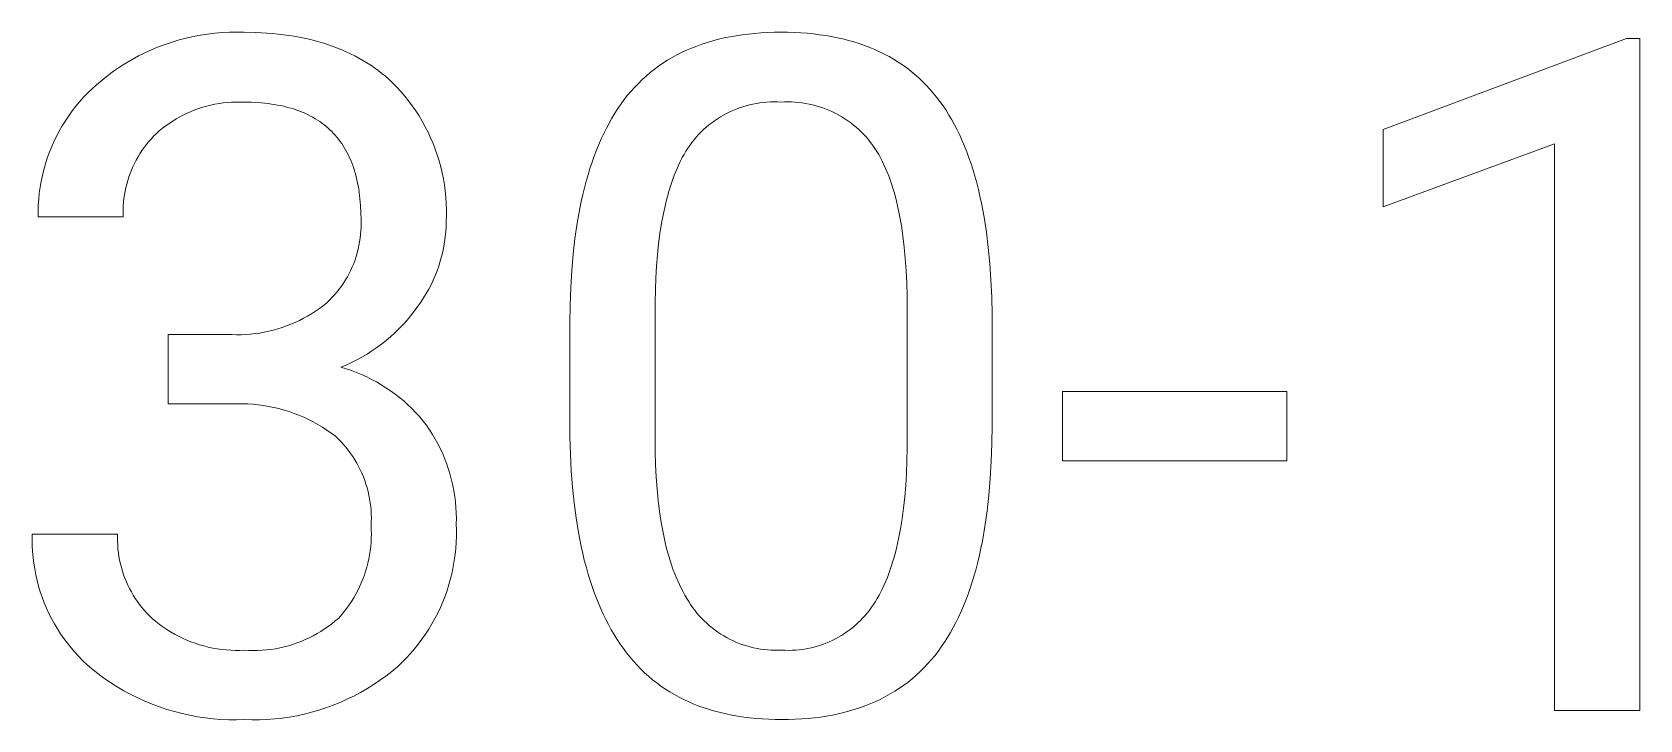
# Model space of a CAD drawing. Header units: millimetres. Extents: x -962 to 3068, y -237 to 2578.
# Drawn here: x 2142 to 2233.7, y 80.6 to 119.9 of the extents above; entities that cross this region are included whole.
import ezdxf

# ---------------------------------------------------------------- set-up
doc = ezdxf.new("R2010")
doc.units = ezdxf.units.MM
doc.header["$MEASUREMENT"] = 0
doc.layers.add('Domyślny', color=7, linetype='Continuous', true_color=0x000000)

msp = doc.modelspace()

# ---------------------------------------------------------------- linework, layer by layer
at = {"layer": 'Domyślny', "color": 18, "lineweight": 15, "true_color": 0x000000}
for p, q in [((2149.545, 119.166), (2149.939, 119.298)), ((2149.939, 119.298), (2150.338, 119.417)), ((2150.338, 119.417), (2150.74, 119.522)), ((2150.74, 119.522), (2151.146, 119.613)), ((2151.146, 119.613), (2151.555, 119.69)), ((2151.555, 119.69), (2151.966, 119.753)), ((2151.966, 119.753), (2152.379, 119.802)), ((2152.379, 119.802), (2152.793, 119.836)), ((2152.793, 119.836), (2153.209, 119.856)), ((2153.209, 119.856), (2153.625, 119.861)), ((2153.625, 119.861), (2154.04, 119.852)), ((2154.04, 119.852), (2154.708, 119.841)), ((2154.708, 119.841), (2155.035, 119.827)), ((2155.035, 119.827), (2155.357, 119.808)), ((2155.357, 119.808), (2155.675, 119.783)), ((2155.675, 119.783), (2155.988, 119.753)), ((2155.988, 119.753), (2156.296, 119.717)), ((2156.296, 119.717), (2156.6, 119.675)), ((2156.6, 119.675), (2156.899, 119.628)), ((2156.899, 119.628), (2157.193, 119.576)), ((2157.193, 119.576), (2157.483, 119.518)), ((2157.483, 119.518), (2157.768, 119.454)), ((2157.768, 119.454), (2158.049, 119.384)), ((2158.049, 119.384), (2158.325, 119.309)), ((2158.325, 119.309), (2158.597, 119.229)), ((2180.182, 119.179), (2180.489, 119.279)), ((2180.489, 119.279), (2180.804, 119.372)), ((2180.804, 119.372), (2181.124, 119.456)), ((2181.124, 119.456), (2181.451, 119.532)), ((2181.451, 119.532), (2181.785, 119.6)), ((2181.785, 119.6), (2182.124, 119.66)), ((2182.124, 119.66), (2182.471, 119.712)), ((2182.471, 119.712), (2182.824, 119.756)), ((2182.824, 119.756), (2183.183, 119.792)), ((2183.183, 119.792), (2183.549, 119.82)), ((2183.549, 119.82), (2183.922, 119.84)), ((2183.922, 119.84), (2184.301, 119.852)), ((2184.301, 119.852), (2184.686, 119.856)), ((2184.686, 119.856), (2185.069, 119.852)), ((2185.069, 119.852), (2185.446, 119.841)), ((2185.446, 119.841), (2185.816, 119.822)), ((2185.816, 119.822), (2186.179, 119.795)), ((2186.179, 119.795), (2186.536, 119.76)), ((2186.536, 119.76), (2186.887, 119.718)), ((2186.887, 119.718), (2187.231, 119.667)), ((2187.231, 119.667), (2187.568, 119.61)), ((2187.568, 119.61), (2187.9, 119.544)), ((2187.9, 119.544), (2188.224, 119.471)), ((2188.224, 119.471), (2188.542, 119.39)), ((2188.542, 119.39), (2188.854, 119.301)), ((2188.854, 119.301), (2189.16, 119.205)), ((2219.047, 114.3), (2232.937, 119.507)), ((2232.937, 119.507), (2233.702, 119.507)), ((2233.702, 119.507), (2233.702, 81.165)), ((2147.656, 118.303), (2148.021, 118.502)), ((2148.021, 118.502), (2148.393, 118.687)), ((2148.393, 118.687), (2148.772, 118.86)), ((2148.772, 118.86), (2149.156, 119.02)), ((2149.156, 119.02), (2149.545, 119.166)), ((2158.597, 119.229), (2158.863, 119.143)), ((2158.863, 119.143), (2159.126, 119.051)), ((2159.126, 119.051), (2159.383, 118.953)), ((2159.383, 118.953), (2159.636, 118.85)), ((2159.636, 118.85), (2159.885, 118.742)), ((2159.885, 118.742), (2160.129, 118.627)), ((2160.129, 118.627), (2160.368, 118.507)), ((2160.368, 118.507), (2160.603, 118.381)), ((2160.603, 118.381), (2160.833, 118.25)), ((2178.21, 118.255), (2178.472, 118.411)), ((2178.472, 118.411), (2178.741, 118.559)), ((2178.741, 118.559), (2179.016, 118.699)), ((2179.016, 118.699), (2179.298, 118.831)), ((2179.298, 118.831), (2179.586, 118.955)), ((2179.586, 118.955), (2179.881, 119.071)), ((2179.881, 119.071), (2180.182, 119.179)), ((2189.16, 119.205), (2189.459, 119.101)), ((2189.459, 119.101), (2189.751, 118.989)), ((2189.751, 118.989), (2190.038, 118.87)), ((2190.038, 118.87), (2190.318, 118.743)), ((2190.318, 118.743), (2190.591, 118.608)), ((2190.591, 118.608), (2190.858, 118.465)), ((2190.858, 118.465), (2191.119, 118.315)), ((2146.268, 117.387), (2146.603, 117.634)), ((2146.603, 117.634), (2146.946, 117.869)), ((2146.946, 117.869), (2147.297, 118.092)), ((2147.297, 118.092), (2147.656, 118.303)), ((2160.833, 118.25), (2161.058, 118.113)), ((2161.058, 118.113), (2161.279, 117.97)), ((2161.279, 117.97), (2161.496, 117.822)), ((2161.496, 117.822), (2161.707, 117.668)), ((2161.707, 117.668), (2161.915, 117.508)), ((2161.915, 117.508), (2162.117, 117.342)), ((2176.994, 117.356), (2177.224, 117.552)), ((2177.224, 117.552), (2177.461, 117.74)), ((2177.461, 117.74), (2177.704, 117.92)), ((2177.704, 117.92), (2177.954, 118.091)), ((2177.954, 118.091), (2178.21, 118.255)), ((2191.119, 118.315), (2191.374, 118.157)), ((2191.374, 118.157), (2191.622, 117.991)), ((2191.622, 117.991), (2191.864, 117.818)), ((2191.864, 117.818), (2192.1, 117.637)), ((2192.1, 117.637), (2192.329, 117.448)), ((2192.329, 117.448), (2192.552, 117.252)), ((2145.13, 116.393), (2145.374, 116.631)), ((2145.374, 116.631), (2145.626, 116.859)), ((2145.626, 116.859), (2145.943, 117.129)), ((2145.943, 117.129), (2146.268, 117.387)), ((2162.117, 117.342), (2162.315, 117.171)), ((2162.315, 117.171), (2162.509, 116.994)), ((2162.509, 116.994), (2162.755, 116.743)), ((2162.755, 116.743), (2162.992, 116.484)), ((2176.136, 116.493), (2176.341, 116.721)), ((2176.341, 116.721), (2176.552, 116.941)), ((2176.552, 116.941), (2176.77, 117.152)), ((2176.77, 117.152), (2176.994, 117.356)), ((2192.552, 117.252), (2192.769, 117.047)), ((2192.769, 117.047), (2192.979, 116.835)), ((2192.979, 116.835), (2193.183, 116.616)), ((2193.183, 116.616), (2193.381, 116.388)), ((2144.241, 115.363), (2144.45, 115.632)), ((2144.45, 115.632), (2144.667, 115.894)), ((2144.667, 115.894), (2144.894, 116.147)), ((2144.894, 116.147), (2145.13, 116.393)), ((2151.925, 115.643), (2151.696, 115.578)), ((2152.155, 115.7), (2151.925, 115.643)), ((2152.387, 115.749), (2152.155, 115.7)), ((2152.621, 115.79), (2152.387, 115.749)), ((2152.856, 115.823), (2152.621, 115.79)), ((2153.092, 115.848), (2152.856, 115.823)), ((2153.329, 115.864), (2153.092, 115.848)), ((2153.566, 115.873), (2153.329, 115.864)), ((2153.803, 115.874), (2153.566, 115.873)), ((2154.04, 115.866), (2153.803, 115.874)), ((2154.452, 115.86), (2154.04, 115.866)), ((2154.85, 115.84), (2154.452, 115.86)), ((2155.044, 115.826), (2154.85, 115.84)), ((2155.235, 115.808), (2155.044, 115.826)), ((2155.422, 115.786), (2155.235, 115.808)), ((2155.607, 115.762), (2155.422, 115.786)), ((2155.788, 115.734), (2155.607, 115.762)), ((2155.966, 115.703), (2155.788, 115.734)), ((2156.14, 115.669), (2155.966, 115.703)), ((2156.312, 115.631), (2156.14, 115.669)), ((2156.48, 115.59), (2156.312, 115.631)), ((2162.992, 116.484), (2163.22, 116.217)), ((2163.22, 116.217), (2163.44, 115.943)), ((2163.44, 115.943), (2163.649, 115.661)), ((2163.649, 115.661), (2163.849, 115.373)), ((2175.382, 115.503), (2175.56, 115.763)), ((2175.56, 115.763), (2175.746, 116.014)), ((2175.746, 116.014), (2175.938, 116.258)), ((2175.938, 116.258), (2176.136, 116.493)), ((2182.509, 115.609), (2182.318, 115.545)), ((2182.701, 115.666), (2182.509, 115.609)), ((2182.895, 115.717), (2182.701, 115.666)), ((2183.09, 115.761), (2182.895, 115.717)), ((2183.287, 115.799), (2183.09, 115.761)), ((2183.486, 115.829), (2183.287, 115.799)), ((2183.685, 115.853), (2183.486, 115.829)), ((2183.885, 115.87), (2183.685, 115.853)), ((2184.085, 115.881), (2183.885, 115.87)), ((2184.285, 115.884), (2184.085, 115.881)), ((2184.486, 115.881), (2184.285, 115.884)), ((2184.686, 115.87), (2184.486, 115.881)), ((2184.888, 115.881), (2184.686, 115.87)), ((2185.091, 115.884), (2184.888, 115.881)), ((2185.293, 115.881), (2185.091, 115.884)), ((2185.495, 115.871), (2185.293, 115.881)), ((2185.696, 115.853), (2185.495, 115.871)), ((2185.897, 115.83), (2185.696, 115.853)), ((2186.097, 115.799), (2185.897, 115.83)), ((2186.296, 115.761), (2186.097, 115.799)), ((2186.493, 115.717), (2186.296, 115.761)), ((2186.689, 115.666), (2186.493, 115.717)), ((2186.883, 115.609), (2186.689, 115.666)), ((2187.075, 115.544), (2186.883, 115.609)), ((2193.381, 116.388), (2193.573, 116.153)), ((2193.573, 116.153), (2193.759, 115.911)), ((2193.759, 115.911), (2193.937, 115.66)), ((2193.937, 115.66), (2194.11, 115.401)), ((2143.673, 114.515), (2143.853, 114.804)), ((2143.853, 114.804), (2144.042, 115.087)), ((2144.042, 115.087), (2144.241, 115.363)), ((2149.976, 114.788), (2149.778, 114.657)), ((2150.178, 114.912), (2149.976, 114.788)), ((2150.385, 115.029), (2150.178, 114.912)), ((2150.595, 115.139), (2150.385, 115.029)), ((2150.809, 115.242), (2150.595, 115.139)), ((2151.026, 115.337), (2150.809, 115.242)), ((2151.247, 115.425), (2151.026, 115.337)), ((2151.47, 115.505), (2151.247, 115.425)), ((2151.696, 115.578), (2151.47, 115.505)), ((2156.645, 115.546), (2156.48, 115.59)), ((2156.806, 115.499), (2156.645, 115.546)), ((2156.964, 115.448), (2156.806, 115.499)), ((2157.119, 115.394), (2156.964, 115.448)), ((2157.271, 115.337), (2157.119, 115.394)), ((2157.42, 115.277), (2157.271, 115.337)), ((2157.565, 115.213), (2157.42, 115.277)), ((2157.707, 115.146), (2157.565, 115.213)), ((2157.846, 115.076), (2157.707, 115.146)), ((2157.981, 115.002), (2157.846, 115.076)), ((2158.113, 114.925), (2157.981, 115.002)), ((2158.242, 114.845), (2158.113, 114.925)), ((2158.368, 114.762), (2158.242, 114.845)), ((2158.49, 114.675), (2158.368, 114.762)), ((2163.849, 115.373), (2164.04, 115.078)), ((2164.04, 115.078), (2164.22, 114.776)), ((2164.22, 114.776), (2164.389, 114.469)), ((2174.88, 114.673), (2175.042, 114.959)), ((2175.042, 114.959), (2175.209, 115.235)), ((2175.209, 115.235), (2175.382, 115.503)), ((2180.736, 114.692), (2180.578, 114.568)), ((2180.898, 114.81), (2180.736, 114.692)), ((2181.064, 114.923), (2180.898, 114.81)), ((2181.233, 115.03), (2181.064, 114.923)), ((2181.406, 115.131), (2181.233, 115.03)), ((2181.583, 115.226), (2181.406, 115.131)), ((2181.763, 115.315), (2181.583, 115.226)), ((2181.945, 115.398), (2181.763, 115.315)), ((2182.131, 115.475), (2181.945, 115.398)), ((2182.318, 115.545), (2182.131, 115.475)), ((2187.264, 115.474), (2187.075, 115.544)), ((2187.451, 115.397), (2187.264, 115.474)), ((2187.635, 115.314), (2187.451, 115.397)), ((2187.817, 115.224), (2187.635, 115.314)), ((2187.995, 115.129), (2187.817, 115.224)), ((2188.17, 115.027), (2187.995, 115.129)), ((2188.341, 114.919), (2188.17, 115.027)), ((2188.509, 114.806), (2188.341, 114.919)), ((2188.672, 114.687), (2188.509, 114.806)), ((2188.832, 114.563), (2188.672, 114.687)), ((2194.11, 115.401), (2194.277, 115.133)), ((2194.277, 115.133), (2194.439, 114.857)), ((2194.439, 114.857), (2194.596, 114.573)), ((2143.197, 113.612), (2143.345, 113.918)), ((2143.345, 113.918), (2143.504, 114.219)), ((2143.504, 114.219), (2143.673, 114.515)), ((2148.886, 113.919), (2148.743, 113.764)), ((2149.035, 114.068), (2148.886, 113.919)), ((2149.213, 114.225), (2149.035, 114.068)), ((2149.396, 114.375), (2149.213, 114.225)), ((2149.585, 114.519), (2149.396, 114.375)), ((2149.778, 114.657), (2149.585, 114.519)), ((2158.609, 114.585), (2158.49, 114.675)), ((2158.725, 114.492), (2158.609, 114.585)), ((2158.838, 114.395), (2158.725, 114.492)), ((2158.947, 114.295), (2158.838, 114.395)), ((2159.053, 114.192), (2158.947, 114.295)), ((2159.156, 114.086), (2159.053, 114.192)), ((2159.255, 113.976), (2159.156, 114.086)), ((2159.352, 113.863), (2159.255, 113.976)), ((2159.445, 113.747), (2159.352, 113.863)), ((2164.389, 114.469), (2164.549, 114.156)), ((2164.549, 114.156), (2164.697, 113.838)), ((2164.697, 113.838), (2164.835, 113.515)), ((2174.29, 113.448), (2174.429, 113.767)), ((2174.429, 113.767), (2174.574, 114.078)), ((2174.574, 114.078), (2174.724, 114.38)), ((2174.724, 114.38), (2174.88, 114.673)), ((2179.857, 113.873), (2179.728, 113.72)), ((2179.992, 114.022), (2179.857, 113.873)), ((2180.131, 114.166), (2179.992, 114.022)), ((2180.275, 114.305), (2180.131, 114.166)), ((2180.424, 114.439), (2180.275, 114.305)), ((2180.578, 114.568), (2180.424, 114.439)), ((2188.987, 114.433), (2188.832, 114.563)), ((2189.138, 114.298), (2188.987, 114.433)), ((2189.284, 114.158), (2189.138, 114.298)), ((2189.425, 114.014), (2189.284, 114.158)), ((2189.561, 113.864), (2189.425, 114.014)), ((2189.692, 113.71), (2189.561, 113.864)), ((2194.596, 114.573), (2194.747, 114.28)), ((2194.747, 114.28), (2194.892, 113.979)), ((2194.892, 113.979), (2195.032, 113.669)), ((2219.047, 109.898), (2219.047, 114.3)), ((2142.818, 112.664), (2142.933, 112.984)), ((2142.933, 112.984), (2143.06, 113.3)), ((2143.06, 113.3), (2143.197, 113.612)), ((2148.109, 112.925), (2148, 112.745)), ((2148.224, 113.102), (2148.109, 112.925)), ((2148.345, 113.274), (2148.224, 113.102)), ((2148.472, 113.442), (2148.345, 113.274)), ((2148.605, 113.605), (2148.472, 113.442)), ((2148.743, 113.764), (2148.605, 113.605)), ((2159.534, 113.627), (2159.445, 113.747)), ((2159.621, 113.505), (2159.534, 113.627)), ((2159.704, 113.378), (2159.621, 113.505)), ((2159.784, 113.249), (2159.704, 113.378)), ((2159.861, 113.116), (2159.784, 113.249)), ((2159.934, 112.98), (2159.861, 113.116)), ((2160.004, 112.841), (2159.934, 112.98)), ((2164.835, 113.515), (2164.962, 113.187)), ((2164.962, 113.187), (2165.077, 112.856)), ((2165.077, 112.856), (2165.181, 112.52)), ((2174.029, 112.785), (2174.156, 113.121)), ((2174.156, 113.121), (2174.29, 113.448)), ((2179.16, 112.888), (2179.059, 112.704)), ((2179.264, 113.065), (2179.16, 112.888)), ((2179.372, 113.235), (2179.264, 113.065)), ((2179.485, 113.401), (2179.372, 113.235)), ((2179.603, 113.562), (2179.485, 113.401)), ((2179.728, 113.72), (2179.603, 113.562)), ((2189.818, 113.552), (2189.692, 113.71)), ((2189.938, 113.389), (2189.818, 113.552)), ((2190.053, 113.222), (2189.938, 113.389)), ((2190.162, 113.052), (2190.053, 113.222)), ((2190.268, 112.873), (2190.162, 113.052)), ((2190.372, 112.687), (2190.268, 112.873)), ((2195.032, 113.669), (2195.166, 113.351)), ((2195.166, 113.351), (2195.295, 113.025)), ((2195.295, 113.025), (2195.419, 112.69)), ((2228.831, 113.482), (2219.047, 109.898)), ((2228.831, 81.165), (2228.831, 113.482)), ((2142.539, 111.682), (2142.621, 112.012)), ((2142.621, 112.012), (2142.714, 112.34)), ((2142.714, 112.34), (2142.818, 112.664)), ((2147.625, 111.992), (2147.548, 111.796)), ((2147.709, 112.185), (2147.625, 111.992)), ((2147.8, 112.375), (2147.709, 112.185)), ((2147.896, 112.562), (2147.8, 112.375)), ((2148, 112.745), (2147.896, 112.562)), ((2160.071, 112.699), (2160.004, 112.841)), ((2160.135, 112.553), (2160.071, 112.699)), ((2160.195, 112.404), (2160.135, 112.553)), ((2160.252, 112.251), (2160.195, 112.404)), ((2160.306, 112.096), (2160.252, 112.251)), ((2160.357, 111.937), (2160.306, 112.096)), ((2160.404, 111.774), (2160.357, 111.937)), ((2165.181, 112.52), (2165.274, 112.182)), ((2165.274, 112.182), (2165.355, 111.84)), ((2173.679, 111.726), (2173.79, 112.087)), ((2173.79, 112.087), (2173.906, 112.44)), ((2173.906, 112.44), (2174.029, 112.785)), ((2178.775, 112.116), (2178.687, 111.909)), ((2178.867, 112.318), (2178.775, 112.116)), ((2178.961, 112.514), (2178.867, 112.318)), ((2179.059, 112.704), (2178.961, 112.514)), ((2190.471, 112.495), (2190.372, 112.687)), ((2190.568, 112.296), (2190.471, 112.495)), ((2190.661, 112.091), (2190.568, 112.296)), ((2190.75, 111.879), (2190.661, 112.091)), ((2195.419, 112.69), (2195.536, 112.347)), ((2195.536, 112.347), (2195.649, 111.996)), ((2195.649, 111.996), (2195.756, 111.636)), ((2142.365, 110.676), (2142.411, 111.013)), ((2142.411, 111.013), (2142.47, 111.349)), ((2142.47, 111.349), (2142.539, 111.682)), ((2147.356, 111.194), (2147.305, 110.99)), ((2147.413, 111.397), (2147.356, 111.194)), ((2147.477, 111.598), (2147.413, 111.397)), ((2147.548, 111.796), (2147.477, 111.598)), ((2160.448, 111.609), (2160.404, 111.774)), ((2160.489, 111.44), (2160.448, 111.609)), ((2160.526, 111.268), (2160.489, 111.44)), ((2160.561, 111.092), (2160.526, 111.268)), ((2160.592, 110.913), (2160.561, 111.092)), ((2165.355, 111.84), (2165.425, 111.496)), ((2165.425, 111.496), (2165.483, 111.15)), ((2165.483, 111.15), (2165.529, 110.802)), ((2173.474, 110.978), (2173.573, 111.356)), ((2173.573, 111.356), (2173.679, 111.726)), ((2178.365, 111.019), (2178.293, 110.781)), ((2178.441, 111.25), (2178.365, 111.019)), ((2178.52, 111.476), (2178.441, 111.25)), ((2178.602, 111.695), (2178.52, 111.476)), ((2178.687, 111.909), (2178.602, 111.695)), ((2190.836, 111.661), (2190.75, 111.879)), ((2190.919, 111.436), (2190.836, 111.661)), ((2190.999, 111.205), (2190.919, 111.436)), ((2191.075, 110.967), (2190.999, 111.205)), ((2195.756, 111.636), (2195.857, 111.268)), ((2195.857, 111.268), (2195.953, 110.891)), ((2142.308, 109.998), (2142.33, 110.337)), ((2142.33, 110.337), (2142.365, 110.676)), ((2147.174, 110.159), (2147.159, 109.949)), ((2147.196, 110.368), (2147.174, 110.159)), ((2147.225, 110.576), (2147.196, 110.368)), ((2147.262, 110.784), (2147.225, 110.576)), ((2147.305, 110.99), (2147.262, 110.784)), ((2160.619, 110.731), (2160.592, 110.913)), ((2160.644, 110.546), (2160.619, 110.731)), ((2160.665, 110.357), (2160.644, 110.546)), ((2160.683, 110.165), (2160.665, 110.357)), ((2160.698, 109.97), (2160.683, 110.165)), ((2165.529, 110.802), (2165.564, 110.452)), ((2165.564, 110.452), (2165.586, 110.102)), ((2165.586, 110.102), (2165.597, 109.751)), ((2173.208, 109.792), (2173.291, 110.196)), ((2173.291, 110.196), (2173.379, 110.591)), ((2173.379, 110.591), (2173.474, 110.978)), ((2178.157, 110.289), (2178.094, 110.034)), ((2178.223, 110.538), (2178.157, 110.289)), ((2178.293, 110.781), (2178.223, 110.538)), ((2191.148, 110.723), (2191.075, 110.967)), ((2191.217, 110.472), (2191.148, 110.723)), ((2191.283, 110.215), (2191.217, 110.472)), ((2191.345, 109.951), (2191.283, 110.215)), ((2195.953, 110.891), (2196.043, 110.507)), ((2196.043, 110.507), (2196.128, 110.113)), ((2196.128, 110.113), (2196.281, 109.302)), ((2142.297, 109.658), (2142.308, 109.998)), ((2142.297, 109.317), (2142.297, 109.658)), ((2147.156, 109.317), (2142.297, 109.317)), ((2147.159, 109.949), (2147.15, 109.738)), ((2147.15, 109.738), (2147.15, 109.528)), ((2147.15, 109.528), (2147.156, 109.317)), ((2160.717, 109.57), (2160.698, 109.97)), ((2160.724, 109.156), (2160.717, 109.57)), ((2165.595, 109.4), (2165.582, 109.049)), ((2165.597, 109.751), (2165.595, 109.4)), ((2173.06, 108.96), (2173.208, 109.792)), ((2177.978, 109.506), (2177.874, 108.954)), ((2178.094, 110.034), (2177.978, 109.506)), ((2191.46, 109.403), (2191.345, 109.951)), ((2191.562, 108.83), (2191.46, 109.403)), ((2196.281, 109.302), (2196.412, 108.458)), ((2160.678, 108.1), (2160.702, 108.31)), ((2160.702, 108.31), (2160.718, 108.521)), ((2160.718, 108.521), (2160.727, 108.733)), ((2160.729, 108.944), (2160.724, 109.156)), ((2160.727, 108.733), (2160.729, 108.944)), ((2165.556, 108.476), (2165.529, 108.19)), ((2165.574, 108.762), (2165.556, 108.476)), ((2165.582, 109.049), (2165.574, 108.762)), ((2172.934, 108.093), (2173.06, 108.96)), ((2177.783, 108.379), (2177.705, 107.78)), ((2177.874, 108.954), (2177.783, 108.379)), ((2191.65, 108.23), (2191.562, 108.83)), ((2196.412, 108.458), (2196.522, 107.58)), ((2160.509, 107.271), (2160.562, 107.476)), ((2160.562, 107.476), (2160.608, 107.682)), ((2160.608, 107.682), (2160.646, 107.891)), ((2160.646, 107.891), (2160.678, 108.1)), ((2165.443, 107.623), (2165.386, 107.342)), ((2165.491, 107.906), (2165.443, 107.623)), ((2165.529, 108.19), (2165.491, 107.906)), ((2172.831, 107.193), (2172.934, 108.093)), ((2177.705, 107.78), (2177.639, 107.158)), ((2191.724, 107.603), (2191.65, 108.23)), ((2191.785, 106.951), (2191.724, 107.603)), ((2196.522, 107.58), (2196.609, 106.669)), ((2160.139, 106.28), (2160.227, 106.473)), ((2160.227, 106.473), (2160.308, 106.669)), ((2160.308, 106.669), (2160.382, 106.867)), ((2160.382, 106.867), (2160.449, 107.068)), ((2160.449, 107.068), (2160.509, 107.271)), ((2165.156, 106.513), (2165.06, 106.242)), ((2165.242, 106.787), (2165.156, 106.513)), ((2165.319, 107.063), (2165.242, 106.787)), ((2165.386, 107.342), (2165.319, 107.063)), ((2172.751, 106.259), (2172.831, 107.193)), ((2177.587, 106.513), (2177.547, 105.844)), ((2177.639, 107.158), (2177.587, 106.513)), ((2191.832, 106.271), (2191.785, 106.951)), ((2196.609, 106.669), (2196.674, 105.725)), ((2159.604, 105.369), (2159.723, 105.544)), ((2159.723, 105.544), (2159.837, 105.722)), ((2159.837, 105.722), (2159.944, 105.905)), ((2159.944, 105.905), (2160.045, 106.091)), ((2160.045, 106.091), (2160.139, 106.28)), ((2164.841, 105.712), (2164.718, 105.453)), ((2164.956, 105.976), (2164.841, 105.712)), ((2165.06, 106.242), (2164.956, 105.976)), ((2172.694, 105.291), (2172.751, 106.259)), ((2177.547, 105.844), (2177.52, 105.152)), ((2191.866, 105.565), (2191.832, 106.271)), ((2191.886, 104.833), (2191.866, 105.565)), ((2196.674, 105.725), (2196.717, 104.748)), ((2158.918, 104.564), (2159.066, 104.716)), ((2159.066, 104.716), (2159.209, 104.872)), ((2159.209, 104.872), (2159.346, 105.033)), ((2159.346, 105.033), (2159.478, 105.199)), ((2159.478, 105.199), (2159.604, 105.369)), ((2164.296, 104.704), (2164.138, 104.465)), ((2164.445, 104.949), (2164.296, 104.704)), ((2164.586, 105.199), (2164.445, 104.949)), ((2164.718, 105.453), (2164.586, 105.199)), ((2172.66, 104.29), (2172.694, 105.291)), ((2177.52, 105.152), (2177.506, 104.436)), ((2191.893, 104.074), (2191.886, 104.833)), ((2196.717, 104.748), (2196.738, 103.738)), ((2157.677, 103.663), (2157.904, 103.799)), ((2157.904, 103.799), (2158.127, 103.943)), ((2158.127, 103.943), (2158.345, 104.095)), ((2158.345, 104.095), (2158.557, 104.253)), ((2158.557, 104.253), (2158.764, 104.419)), ((2158.764, 104.419), (2158.918, 104.564)), ((2163.57, 103.694), (2163.356, 103.437)), ((2163.775, 103.959), (2163.57, 103.694)), ((2163.972, 104.231), (2163.775, 103.959)), ((2164.138, 104.465), (2163.972, 104.231)), ((2172.648, 103.255), (2172.66, 104.29)), ((2177.506, 104.436), (2177.506, 96.679)), ((2191.893, 96.129), (2191.893, 104.074)), ((2196.738, 103.738), (2196.738, 97.444)), ((2155.203, 102.741), (2155.463, 102.796)), ((2155.463, 102.796), (2155.72, 102.859)), ((2155.72, 102.859), (2155.976, 102.93)), ((2155.976, 102.93), (2156.229, 103.01)), ((2156.229, 103.01), (2156.479, 103.099)), ((2156.479, 103.099), (2156.725, 103.195)), ((2156.725, 103.195), (2156.969, 103.3)), ((2156.969, 103.3), (2157.209, 103.413)), ((2157.209, 103.413), (2157.445, 103.534)), ((2157.445, 103.534), (2157.677, 103.663)), ((2162.901, 102.944), (2162.661, 102.71)), ((2163.132, 103.187), (2162.901, 102.944)), ((2163.356, 103.437), (2163.132, 103.187)), ((2172.648, 96.786), (2172.648, 103.255)), ((2149.719, 102.607), (2153.356, 102.607)), ((2149.719, 98.648), (2149.719, 102.607)), ((2153.356, 102.607), (2153.621, 102.6)), ((2153.621, 102.6), (2153.886, 102.601)), ((2153.886, 102.601), (2154.151, 102.612)), ((2154.151, 102.612), (2154.416, 102.631)), ((2154.416, 102.631), (2154.679, 102.659)), ((2154.679, 102.659), (2154.942, 102.696)), ((2154.942, 102.696), (2155.203, 102.741)), ((2161.626, 101.86), (2161.349, 101.67)), ((2161.895, 102.059), (2161.626, 101.86)), ((2162.158, 102.267), (2161.895, 102.059)), ((2162.413, 102.484), (2162.158, 102.267)), ((2162.661, 102.71), (2162.413, 102.484)), ((2160.184, 101.01), (2159.879, 100.87)), ((2160.483, 101.16), (2160.184, 101.01)), ((2160.778, 101.32), (2160.483, 101.16)), ((2161.067, 101.49), (2160.778, 101.32)), ((2161.349, 101.67), (2161.067, 101.49)), ((2159.879, 100.87), (2159.57, 100.741)), ((2159.57, 100.741), (2159.872, 100.652)), ((2159.872, 100.652), (2160.172, 100.551)), ((2160.172, 100.551), (2160.468, 100.441)), ((2160.468, 100.441), (2160.76, 100.321)), ((2160.76, 100.321), (2161.048, 100.191)), ((2161.048, 100.191), (2161.331, 100.051)), ((2161.331, 100.051), (2161.609, 99.902)), ((2161.609, 99.902), (2161.882, 99.743)), ((2161.882, 99.743), (2162.149, 99.576)), ((2162.149, 99.576), (2162.411, 99.399)), ((2162.411, 99.399), (2162.667, 99.213)), ((2162.667, 99.213), (2162.916, 99.019)), ((2200.761, 95.401), (2200.761, 99.36)), ((2200.761, 99.36), (2213.551, 99.36)), ((2213.551, 99.36), (2213.551, 95.401)), ((2153.356, 98.648), (2149.719, 98.648)), ((2153.657, 98.658), (2153.356, 98.648)), ((2153.957, 98.659), (2153.657, 98.658)), ((2154.258, 98.649), (2153.957, 98.659)), ((2154.558, 98.629), (2154.258, 98.649)), ((2154.857, 98.599), (2154.558, 98.629)), ((2155.155, 98.559), (2154.857, 98.599)), ((2155.452, 98.509), (2155.155, 98.559)), ((2155.746, 98.45), (2155.452, 98.509)), ((2156.039, 98.38), (2155.746, 98.45)), ((2156.329, 98.3), (2156.039, 98.38)), ((2156.616, 98.211), (2156.329, 98.3)), ((2156.9, 98.112), (2156.616, 98.211)), ((2162.916, 99.019), (2163.158, 98.817)), ((2163.158, 98.817), (2163.393, 98.606)), ((2163.393, 98.606), (2163.621, 98.387)), ((2163.621, 98.387), (2163.841, 98.161)), ((2157.181, 98.003), (2156.9, 98.112)), ((2157.457, 97.885), (2157.181, 98.003)), ((2157.73, 97.758), (2157.457, 97.885)), ((2157.998, 97.622), (2157.73, 97.758)), ((2158.261, 97.476), (2157.998, 97.622)), ((2158.519, 97.322), (2158.261, 97.476)), ((2158.772, 97.16), (2158.519, 97.322)), ((2163.841, 98.161), (2164.054, 97.928)), ((2164.054, 97.928), (2164.259, 97.687)), ((2164.259, 97.687), (2164.455, 97.44)), ((2164.455, 97.44), (2164.634, 97.18)), ((2196.738, 97.444), (2196.727, 96.394)), ((2159.02, 96.988), (2158.772, 97.16)), ((2159.261, 96.809), (2159.02, 96.988)), ((2159.419, 96.658), (2159.261, 96.809)), ((2159.571, 96.502), (2159.419, 96.658)), ((2159.718, 96.341), (2159.571, 96.502)), ((2159.86, 96.174), (2159.718, 96.341)), ((2164.634, 97.18), (2164.803, 96.914)), ((2164.803, 96.914), (2164.964, 96.643)), ((2164.964, 96.643), (2165.115, 96.366)), ((2165.115, 96.366), (2165.257, 96.084)), ((2172.674, 95.795), (2172.648, 96.786)), ((2177.506, 96.679), (2177.513, 95.921)), ((2196.727, 96.394), (2196.693, 95.379)), ((2159.996, 96.003), (2159.86, 96.174)), ((2160.126, 95.828), (2159.996, 96.003)), ((2160.249, 95.648), (2160.126, 95.828)), ((2160.367, 95.464), (2160.249, 95.648)), ((2160.478, 95.276), (2160.367, 95.464)), ((2165.257, 96.084), (2165.389, 95.797)), ((2165.389, 95.797), (2165.51, 95.506)), ((2165.51, 95.506), (2165.622, 95.211)), ((2172.722, 94.836), (2172.674, 95.795)), ((2177.513, 95.921), (2177.535, 95.188)), ((2191.877, 95.394), (2191.893, 96.129)), ((2160.583, 95.084), (2160.478, 95.276)), ((2160.681, 94.889), (2160.583, 95.084)), ((2160.772, 94.691), (2160.681, 94.889)), ((2160.857, 94.49), (2160.772, 94.691)), ((2165.622, 95.211), (2165.724, 94.912)), ((2165.724, 94.912), (2165.815, 94.61)), ((2165.815, 94.61), (2165.896, 94.305)), ((2172.791, 93.908), (2172.722, 94.836)), ((2177.535, 95.188), (2177.57, 94.48)), ((2191.805, 94.001), (2191.847, 94.685)), ((2191.847, 94.685), (2191.877, 95.394)), ((2196.693, 95.379), (2196.636, 94.399)), ((2213.551, 95.401), (2200.761, 95.401)), ((2160.934, 94.285), (2160.857, 94.49)), ((2161.005, 94.079), (2160.934, 94.285)), ((2161.069, 93.87), (2161.005, 94.079)), ((2161.125, 93.659), (2161.069, 93.87)), ((2161.174, 93.446), (2161.125, 93.659)), ((2165.896, 94.305), (2165.966, 93.998)), ((2165.966, 93.998), (2166.026, 93.688)), ((2166.026, 93.688), (2166.075, 93.377)), ((2172.882, 93.012), (2172.791, 93.908)), ((2177.57, 94.48), (2177.62, 93.796)), ((2177.62, 93.796), (2177.683, 93.137)), ((2191.75, 93.342), (2191.805, 94.001)), ((2196.636, 94.399), (2196.557, 93.453)), ((2161.216, 93.232), (2161.174, 93.446)), ((2161.25, 93.016), (2161.216, 93.232)), ((2161.277, 92.8), (2161.25, 93.016)), ((2161.297, 92.582), (2161.277, 92.8)), ((2166.075, 93.377), (2166.114, 93.063)), ((2166.114, 93.063), (2166.141, 92.749)), ((2166.141, 92.749), (2166.158, 92.434)), ((2172.996, 92.146), (2172.882, 93.012)), ((2177.683, 93.137), (2177.761, 92.503)), ((2191.601, 92.1), (2191.682, 92.709)), ((2191.682, 92.709), (2191.75, 93.342)), ((2196.557, 93.453), (2196.455, 92.541)), ((2161.309, 92.364), (2161.297, 92.582)), ((2161.301, 91.709), (2161.311, 91.927)), ((2161.314, 92.146), (2161.309, 92.364)), ((2161.311, 91.927), (2161.314, 92.146)), ((2166.158, 92.434), (2166.164, 92.119)), ((2166.164, 92.119), (2166.159, 91.803)), ((2166.159, 91.803), (2166.17, 91.453)), ((2173.131, 91.313), (2172.996, 92.146)), ((2177.761, 92.503), (2177.853, 91.894)), ((2177.853, 91.894), (2177.959, 91.311)), ((2191.507, 91.517), (2191.601, 92.1)), ((2196.455, 92.541), (2196.33, 91.664)), ((2141.956, 90.892), (2141.962, 91.226)), ((2141.962, 90.559), (2141.956, 90.892)), ((2141.962, 91.226), (2146.834, 91.226)), ((2146.834, 91.226), (2146.828, 91.011)), ((2146.828, 91.011), (2146.83, 90.796)), ((2161.299, 90.753), (2161.311, 90.992)), ((2161.312, 91.47), (2161.301, 91.709)), ((2161.311, 90.992), (2161.316, 91.231)), ((2161.316, 91.231), (2161.312, 91.47)), ((2166.169, 91.104), (2166.156, 90.754)), ((2166.17, 91.453), (2166.169, 91.104)), ((2173.288, 90.51), (2173.131, 91.313)), ((2177.959, 91.311), (2178.08, 90.752)), ((2191.28, 90.425), (2191.4, 90.958)), ((2191.4, 90.958), (2191.507, 91.517)), ((2196.33, 91.664), (2196.183, 90.822)), ((2141.979, 90.225), (2141.962, 90.559)), ((2142.008, 89.893), (2141.979, 90.225)), ((2146.83, 90.796), (2146.839, 90.582)), ((2146.839, 90.582), (2146.855, 90.368)), ((2146.855, 90.368), (2146.88, 90.154)), ((2146.88, 90.154), (2146.911, 89.942)), ((2146.911, 89.942), (2146.95, 89.73)), ((2161.169, 89.805), (2161.213, 90.04)), ((2161.213, 90.04), (2161.25, 90.277)), ((2161.25, 90.277), (2161.278, 90.514)), ((2161.278, 90.514), (2161.299, 90.753)), ((2166.095, 90.057), (2166.047, 89.71)), ((2166.132, 90.405), (2166.095, 90.057)), ((2166.156, 90.754), (2166.132, 90.405)), ((2173.374, 90.12), (2173.288, 90.51)), ((2173.467, 89.739), (2173.374, 90.12)), ((2178.08, 90.752), (2178.145, 90.482)), ((2178.145, 90.482), (2178.214, 90.219)), ((2178.214, 90.219), (2178.287, 89.962)), ((2178.287, 89.962), (2178.363, 89.711)), ((2191.077, 89.671), (2191.148, 89.916)), ((2191.148, 89.916), (2191.216, 90.167)), ((2191.216, 90.167), (2191.28, 90.425)), ((2196.013, 90.014), (2195.92, 89.623)), ((2196.101, 90.414), (2196.013, 90.014)), ((2196.183, 90.822), (2196.101, 90.414)), ((2142.048, 89.562), (2142.008, 89.893)), ((2142.1, 89.232), (2142.048, 89.562)), ((2142.163, 88.904), (2142.1, 89.232)), ((2146.95, 89.73), (2146.996, 89.52)), ((2146.996, 89.52), (2147.049, 89.312)), ((2147.049, 89.312), (2147.109, 89.106)), ((2147.109, 89.106), (2147.177, 88.902)), ((2160.913, 88.883), (2160.988, 89.11)), ((2160.988, 89.11), (2161.056, 89.34)), ((2161.056, 89.34), (2161.116, 89.571)), ((2161.116, 89.571), (2161.169, 89.805)), ((2165.916, 89.023), (2165.834, 88.683)), ((2165.988, 89.365), (2165.916, 89.023)), ((2166.047, 89.71), (2165.988, 89.365)), ((2173.564, 89.365), (2173.467, 89.739)), ((2173.668, 88.999), (2173.564, 89.365)), ((2173.776, 88.641), (2173.668, 88.999)), ((2178.363, 89.711), (2178.442, 89.466)), ((2178.442, 89.466), (2178.525, 89.228)), ((2178.525, 89.228), (2178.612, 88.996)), ((2178.612, 88.996), (2178.702, 88.771)), ((2190.844, 88.972), (2190.925, 89.199)), ((2190.925, 89.199), (2191.002, 89.432)), ((2191.002, 89.432), (2191.077, 89.671)), ((2195.821, 89.24), (2195.716, 88.867)), ((2195.92, 89.623), (2195.821, 89.24)), ((2142.238, 88.579), (2142.163, 88.904)), ((2142.323, 88.256), (2142.238, 88.579)), ((2142.42, 87.937), (2142.323, 88.256)), ((2147.177, 88.902), (2147.251, 88.7)), ((2147.251, 88.7), (2147.333, 88.502)), ((2147.333, 88.502), (2147.421, 88.306)), ((2147.421, 88.306), (2147.516, 88.113)), ((2147.516, 88.113), (2147.617, 87.924)), ((2160.536, 88.004), (2160.641, 88.219)), ((2160.641, 88.219), (2160.739, 88.437)), ((2160.739, 88.437), (2160.83, 88.659)), ((2160.83, 88.659), (2160.913, 88.883)), ((2165.739, 88.346), (2165.634, 88.012)), ((2165.834, 88.683), (2165.739, 88.346)), ((2173.891, 88.29), (2173.776, 88.641)), ((2174.011, 87.948), (2173.891, 88.29)), ((2178.702, 88.771), (2178.796, 88.552)), ((2178.796, 88.552), (2178.893, 88.339)), ((2178.893, 88.339), (2178.994, 88.133)), ((2178.994, 88.133), (2179.099, 87.933)), ((2190.391, 87.93), (2190.488, 88.127)), ((2190.488, 88.127), (2190.582, 88.329)), ((2190.582, 88.329), (2190.673, 88.537)), ((2190.673, 88.537), (2190.76, 88.752)), ((2190.76, 88.752), (2190.844, 88.972)), ((2195.49, 88.145), (2195.368, 87.797)), ((2195.606, 88.501), (2195.49, 88.145)), ((2195.716, 88.867), (2195.606, 88.501)), ((2142.528, 87.621), (2142.42, 87.937)), ((2142.646, 87.309), (2142.528, 87.621)), ((2142.776, 87.001), (2142.646, 87.309)), ((2147.617, 87.924), (2147.725, 87.738)), ((2147.725, 87.738), (2147.84, 87.556)), ((2147.84, 87.556), (2147.961, 87.378)), ((2147.961, 87.378), (2148.087, 87.205)), ((2148.087, 87.205), (2148.22, 87.036)), ((2159.906, 86.989), (2160.045, 87.183)), ((2160.045, 87.183), (2160.178, 87.382)), ((2160.178, 87.382), (2160.305, 87.585)), ((2160.305, 87.585), (2160.424, 87.793)), ((2160.424, 87.793), (2160.536, 88.004)), ((2165.389, 87.356), (2165.251, 87.035)), ((2165.517, 87.682), (2165.389, 87.356)), ((2165.634, 88.012), (2165.517, 87.682)), ((2174.136, 87.613), (2174.011, 87.948)), ((2174.267, 87.286), (2174.136, 87.613)), ((2174.403, 86.967), (2174.267, 87.286)), ((2179.099, 87.933), (2179.207, 87.74)), ((2179.207, 87.74), (2179.318, 87.553)), ((2179.318, 87.553), (2179.422, 87.379)), ((2179.422, 87.379), (2179.532, 87.208)), ((2179.532, 87.208), (2179.648, 87.041)), ((2189.864, 87.049), (2189.975, 87.212)), ((2189.975, 87.212), (2190.081, 87.378)), ((2190.081, 87.378), (2190.188, 87.556)), ((2190.188, 87.556), (2190.291, 87.74)), ((2190.291, 87.74), (2190.391, 87.93)), ((2195.24, 87.457), (2195.107, 87.126)), ((2195.368, 87.797), (2195.24, 87.457)), ((2142.915, 86.698), (2142.776, 87.001)), ((2143.066, 86.4), (2142.915, 86.698)), ((2143.226, 86.108), (2143.066, 86.4)), ((2148.22, 87.036), (2148.358, 86.871)), ((2148.358, 86.871), (2148.502, 86.712)), ((2148.502, 86.712), (2148.652, 86.557)), ((2148.652, 86.557), (2148.806, 86.408)), ((2148.806, 86.408), (2149.005, 86.242)), ((2149.005, 86.242), (2149.209, 86.082)), ((2159.059, 86.11), (2159.257, 86.269)), ((2159.257, 86.269), (2159.449, 86.435)), ((2159.449, 86.435), (2159.607, 86.614)), ((2159.607, 86.614), (2159.76, 86.799)), ((2159.76, 86.799), (2159.906, 86.989)), ((2164.941, 86.407), (2164.771, 86.102)), ((2165.101, 86.719), (2164.941, 86.407)), ((2165.251, 87.035), (2165.101, 86.719)), ((2174.545, 86.655), (2174.403, 86.967)), ((2174.693, 86.352), (2174.545, 86.655)), ((2174.846, 86.056), (2174.693, 86.352)), ((2179.648, 87.041), (2179.769, 86.878)), ((2179.769, 86.878), (2179.896, 86.72)), ((2179.896, 86.72), (2180.029, 86.566)), ((2180.029, 86.566), (2180.166, 86.416)), ((2180.166, 86.416), (2180.309, 86.272)), ((2180.309, 86.272), (2180.456, 86.132)), ((2189.084, 86.158), (2189.226, 86.295)), ((2189.226, 86.295), (2189.363, 86.437)), ((2189.363, 86.437), (2189.496, 86.584)), ((2189.496, 86.584), (2189.624, 86.734)), ((2189.624, 86.734), (2189.746, 86.89)), ((2189.746, 86.89), (2189.864, 87.049)), ((2194.824, 86.49), (2194.674, 86.185)), ((2194.969, 86.804), (2194.824, 86.49)), ((2195.107, 87.126), (2194.969, 86.804)), ((2143.396, 85.821), (2143.226, 86.108)), ((2143.577, 85.54), (2143.396, 85.821)), ((2143.767, 85.265), (2143.577, 85.54)), ((2149.209, 86.082), (2149.419, 85.93)), ((2149.419, 85.93), (2149.634, 85.785)), ((2149.634, 85.785), (2149.854, 85.648)), ((2149.854, 85.648), (2150.078, 85.518)), ((2150.078, 85.518), (2150.307, 85.396)), ((2150.307, 85.396), (2150.54, 85.283)), ((2157.766, 85.307), (2157.993, 85.422)), ((2157.993, 85.422), (2158.216, 85.545)), ((2158.216, 85.545), (2158.434, 85.675)), ((2158.434, 85.675), (2158.647, 85.812)), ((2158.647, 85.812), (2158.855, 85.958)), ((2158.855, 85.958), (2159.059, 86.11)), ((2164.399, 85.509), (2164.199, 85.222)), ((2164.59, 85.802), (2164.399, 85.509)), ((2164.771, 86.102), (2164.59, 85.802)), ((2175.004, 85.768), (2174.846, 86.056)), ((2175.169, 85.488), (2175.004, 85.768)), ((2175.338, 85.216), (2175.169, 85.488)), ((2180.456, 86.132), (2180.609, 85.998)), ((2180.609, 85.998), (2180.766, 85.869)), ((2180.766, 85.869), (2180.927, 85.746)), ((2180.927, 85.746), (2181.092, 85.628)), ((2181.092, 85.628), (2181.261, 85.516)), ((2181.261, 85.516), (2181.434, 85.409)), ((2181.434, 85.409), (2181.611, 85.309)), ((2187.796, 85.249), (2187.97, 85.343)), ((2187.97, 85.343), (2188.14, 85.443)), ((2188.14, 85.443), (2188.307, 85.549)), ((2188.307, 85.549), (2188.471, 85.66)), ((2188.471, 85.66), (2188.63, 85.776)), ((2188.63, 85.776), (2188.786, 85.899)), ((2188.786, 85.899), (2188.937, 86.026)), ((2188.937, 86.026), (2189.084, 86.158)), ((2194.357, 85.601), (2194.19, 85.321)), ((2194.519, 85.889), (2194.357, 85.601)), ((2194.674, 86.185), (2194.519, 85.889)), ((2143.966, 84.998), (2143.767, 85.265)), ((2144.174, 84.737), (2143.966, 84.998)), ((2144.391, 84.483), (2144.174, 84.737)), ((2144.617, 84.238), (2144.391, 84.483)), ((2150.54, 85.283), (2150.777, 85.177)), ((2150.777, 85.177), (2151.017, 85.08)), ((2151.017, 85.08), (2151.261, 84.992)), ((2151.261, 84.992), (2151.507, 84.912)), ((2151.507, 84.912), (2151.757, 84.84)), ((2151.757, 84.84), (2152.008, 84.777)), ((2152.008, 84.777), (2152.262, 84.723)), ((2152.262, 84.723), (2152.517, 84.678)), ((2152.517, 84.678), (2152.774, 84.642)), ((2152.774, 84.642), (2153.031, 84.615)), ((2153.031, 84.615), (2153.29, 84.597)), ((2153.29, 84.597), (2153.549, 84.588)), ((2153.549, 84.588), (2153.808, 84.587)), ((2153.808, 84.587), (2154.067, 84.596)), ((2154.067, 84.596), (2154.321, 84.583)), ((2154.321, 84.583), (2154.575, 84.578)), ((2154.575, 84.578), (2154.829, 84.582)), ((2154.829, 84.582), (2155.082, 84.595)), ((2155.082, 84.595), (2155.336, 84.616)), ((2155.336, 84.616), (2155.588, 84.647)), ((2155.588, 84.647), (2155.839, 84.686)), ((2155.839, 84.686), (2156.088, 84.734)), ((2156.088, 84.734), (2156.336, 84.79)), ((2156.336, 84.79), (2156.581, 84.856)), ((2156.581, 84.856), (2156.824, 84.929)), ((2156.824, 84.929), (2157.065, 85.011)), ((2157.065, 85.011), (2157.302, 85.102)), ((2157.302, 85.102), (2157.536, 85.201)), ((2157.536, 85.201), (2157.766, 85.307)), ((2163.77, 84.669), (2163.541, 84.404)), ((2163.989, 84.942), (2163.77, 84.669)), ((2164.199, 85.222), (2163.989, 84.942)), ((2175.514, 84.951), (2175.338, 85.216)), ((2175.695, 84.694), (2175.514, 84.951)), ((2175.881, 84.444), (2175.695, 84.694)), ((2176.074, 84.202), (2175.881, 84.444)), ((2181.611, 85.309), (2181.791, 85.215)), ((2181.791, 85.215), (2181.974, 85.127)), ((2181.974, 85.127), (2182.16, 85.046)), ((2182.16, 85.046), (2182.349, 84.971)), ((2182.349, 84.971), (2182.54, 84.903)), ((2182.54, 84.903), (2182.734, 84.841)), ((2182.734, 84.841), (2182.929, 84.786)), ((2182.929, 84.786), (2183.126, 84.738)), ((2183.126, 84.738), (2183.325, 84.696)), ((2183.325, 84.696), (2183.525, 84.662)), ((2183.525, 84.662), (2183.726, 84.634)), ((2183.726, 84.634), (2183.928, 84.613)), ((2183.928, 84.613), (2184.131, 84.6)), ((2184.131, 84.6), (2184.334, 84.593)), ((2184.334, 84.593), (2184.537, 84.593)), ((2184.537, 84.593), (2184.74, 84.6)), ((2184.74, 84.6), (2184.937, 84.592)), ((2184.937, 84.592), (2185.135, 84.589)), ((2185.135, 84.589), (2185.333, 84.594)), ((2185.333, 84.594), (2185.53, 84.605)), ((2185.53, 84.605), (2185.727, 84.623)), ((2185.727, 84.623), (2185.923, 84.648)), ((2185.923, 84.648), (2186.118, 84.679)), ((2186.118, 84.679), (2186.312, 84.717)), ((2186.312, 84.717), (2186.505, 84.761)), ((2186.505, 84.761), (2186.696, 84.812)), ((2186.696, 84.812), (2186.885, 84.869)), ((2186.885, 84.869), (2187.072, 84.932)), ((2187.072, 84.932), (2187.257, 85.002)), ((2187.257, 85.002), (2187.439, 85.078)), ((2187.439, 85.078), (2187.619, 85.16)), ((2187.619, 85.16), (2187.796, 85.249)), ((2193.654, 84.533), (2193.462, 84.286)), ((2193.839, 84.788), (2193.654, 84.533)), ((2194.017, 85.051), (2193.839, 84.788)), ((2194.19, 85.321), (2194.017, 85.051)), ((2144.851, 84), (2144.617, 84.238)), ((2145.094, 83.771), (2144.851, 84)), ((2145.344, 83.55), (2145.094, 83.771)), ((2145.695, 83.272), (2145.344, 83.55)), ((2162.804, 83.657), (2162.473, 83.382)), ((2163.058, 83.898), (2162.804, 83.657)), ((2163.304, 84.147), (2163.058, 83.898)), ((2163.541, 84.404), (2163.304, 84.147)), ((2176.274, 83.968), (2176.074, 84.202)), ((2176.479, 83.742), (2176.274, 83.968)), ((2176.691, 83.524), (2176.479, 83.742)), ((2176.908, 83.314), (2176.691, 83.524)), ((2192.847, 83.594), (2192.63, 83.379)), ((2193.058, 83.816), (2192.847, 83.594)), ((2193.263, 84.047), (2193.058, 83.816)), ((2193.462, 84.286), (2193.263, 84.047)), ((2146.056, 83.006), (2145.695, 83.272)), ((2146.425, 82.753), (2146.056, 83.006)), ((2146.803, 82.514), (2146.425, 82.753)), ((2161.426, 82.627), (2161.061, 82.4)), ((2161.784, 82.867), (2161.426, 82.627)), ((2162.133, 83.118), (2161.784, 82.867)), ((2162.473, 83.382), (2162.133, 83.118)), ((2177.132, 83.112), (2176.908, 83.314)), ((2177.363, 82.917), (2177.132, 83.112)), ((2177.599, 82.731), (2177.363, 82.917)), ((2177.842, 82.553), (2177.599, 82.731)), ((2191.696, 82.601), (2191.447, 82.427)), ((2191.939, 82.784), (2191.696, 82.601)), ((2192.176, 82.974), (2191.939, 82.784)), ((2192.406, 83.172), (2192.176, 82.974)), ((2192.63, 83.379), (2192.406, 83.172)), ((2147.19, 82.287), (2146.803, 82.514)), ((2147.583, 82.074), (2147.19, 82.287)), ((2147.984, 81.875), (2147.583, 82.074)), ((2148.392, 81.69), (2147.984, 81.875)), ((2148.806, 81.519), (2148.392, 81.69)), ((2159.921, 81.796), (2159.527, 81.621)), ((2160.307, 81.984), (2159.921, 81.796)), ((2160.688, 82.186), (2160.307, 81.984)), ((2161.061, 82.4), (2160.688, 82.186)), ((2178.09, 82.383), (2177.842, 82.553)), ((2178.345, 82.221), (2178.09, 82.383)), ((2178.607, 82.066), (2178.345, 82.221)), ((2178.874, 81.92), (2178.607, 82.066)), ((2179.147, 81.782), (2178.874, 81.92)), ((2179.427, 81.651), (2179.147, 81.782)), ((2190.105, 81.678), (2189.817, 81.553)), ((2190.386, 81.812), (2190.105, 81.678)), ((2190.661, 81.953), (2190.386, 81.812)), ((2190.929, 82.103), (2190.661, 81.953)), ((2191.191, 82.261), (2190.929, 82.103)), ((2191.447, 82.427), (2191.191, 82.261)), ((2149.225, 81.362), (2148.806, 81.519)), ((2149.65, 81.221), (2149.225, 81.362)), ((2150.08, 81.094), (2149.65, 81.221)), ((2150.513, 80.982), (2150.08, 81.094)), ((2150.95, 80.885), (2150.513, 80.982)), ((2151.391, 80.803), (2150.95, 80.885)), ((2151.833, 80.737), (2151.391, 80.803)), ((2152.278, 80.686), (2151.833, 80.737)), ((2156.64, 80.787), (2156.215, 80.725)), ((2157.064, 80.863), (2156.64, 80.787)), ((2157.485, 80.954), (2157.064, 80.863)), ((2157.902, 81.059), (2157.485, 80.954)), ((2158.315, 81.179), (2157.902, 81.059)), ((2158.724, 81.312), (2158.315, 81.179)), ((2159.128, 81.46), (2158.724, 81.312)), ((2159.527, 81.621), (2159.128, 81.46)), ((2179.713, 81.529), (2179.427, 81.651)), ((2180.005, 81.414), (2179.713, 81.529)), ((2180.303, 81.308), (2180.005, 81.414)), ((2180.608, 81.209), (2180.303, 81.308)), ((2180.918, 81.118), (2180.608, 81.209)), ((2181.235, 81.035), (2180.918, 81.118)), ((2181.558, 80.96), (2181.235, 81.035)), ((2181.887, 80.893), (2181.558, 80.96)), ((2182.222, 80.834), (2181.887, 80.893)), ((2182.563, 80.783), (2182.222, 80.834)), ((2182.911, 80.74), (2182.563, 80.783)), ((2183.264, 80.704), (2182.911, 80.74)), ((2186.592, 80.743), (2186.234, 80.706)), ((2186.943, 80.787), (2186.592, 80.743)), ((2187.288, 80.84), (2186.943, 80.787)), ((2187.626, 80.901), (2187.288, 80.84)), ((2187.958, 80.969), (2187.626, 80.901)), ((2188.284, 81.046), (2187.958, 80.969)), ((2188.604, 81.131), (2188.284, 81.046)), ((2188.917, 81.225), (2188.604, 81.131)), ((2189.223, 81.326), (2188.917, 81.225)), ((2189.523, 81.435), (2189.223, 81.326)), ((2189.817, 81.553), (2189.523, 81.435)), ((2233.702, 81.165), (2228.831, 81.165)), ((2152.725, 80.65), (2152.278, 80.686)), ((2153.172, 80.631), (2152.725, 80.65)), ((2153.62, 80.626), (2153.172, 80.631)), ((2154.067, 80.637), (2153.62, 80.626)), ((2154.497, 80.625), (2154.067, 80.637)), ((2154.928, 80.628), (2154.497, 80.625)), ((2155.358, 80.646), (2154.928, 80.628)), ((2155.787, 80.678), (2155.358, 80.646)), ((2156.215, 80.725), (2155.787, 80.678)), ((2183.624, 80.677), (2183.264, 80.704)), ((2183.99, 80.657), (2183.624, 80.677)), ((2184.362, 80.645), (2183.99, 80.657)), ((2184.74, 80.641), (2184.362, 80.645)), ((2185.123, 80.645), (2184.74, 80.641)), ((2185.5, 80.658), (2185.123, 80.645)), ((2185.87, 80.678), (2185.5, 80.658)), ((2186.234, 80.706), (2185.87, 80.678))]:
    msp.add_line(p, q, dxfattribs=at)

doc.saveas('drawing.dxf')
